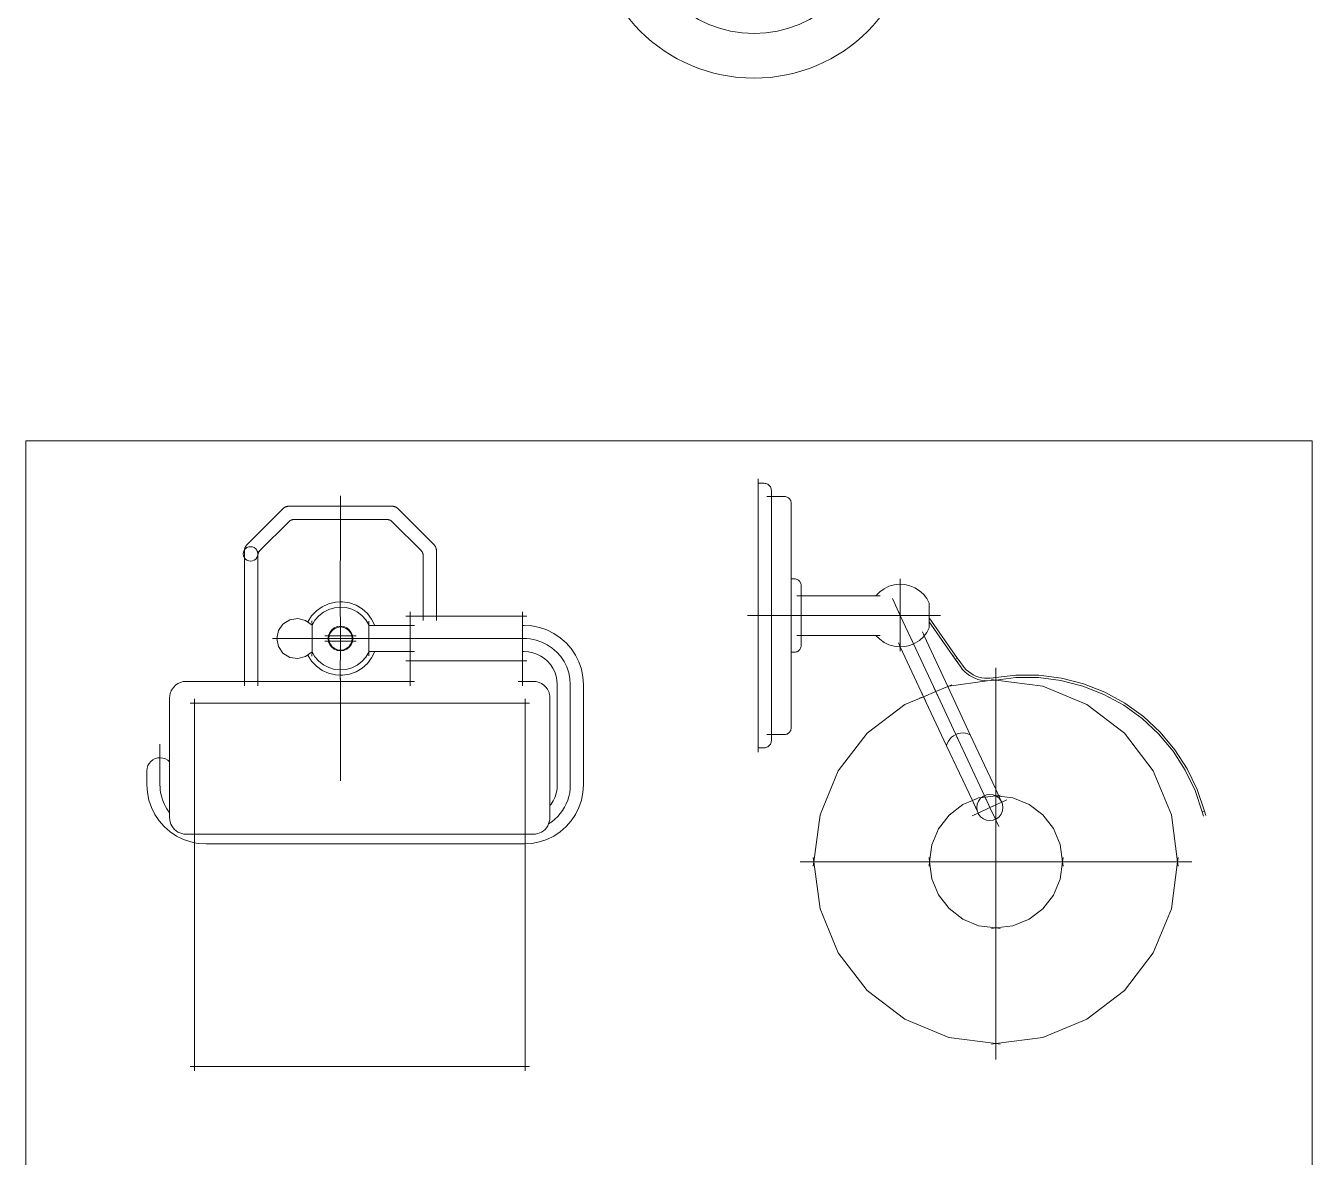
# Model space of a CAD drawing. Header units: inches. Extents: x 242965 to 445791, y 236206 to 423703.
# Drawn here: x 386287 to 387151, y 363849 to 364608 of the extents above; entities that cross this region are included whole.
import ezdxf

# ---------------------------------------------------------------- set-up
doc = ezdxf.new("R2010")
doc.units = ezdxf.units.IN
doc.header["$MEASUREMENT"] = 0
for name, color, linetype, lineweight in [('2', 181, 'Continuous', 20), ('8', 253, 'Continuous', 20), ('9', 251, 'Continuous', 13)]:
    doc.layers.add(name, color=color, linetype=linetype, lineweight=lineweight)

# ---------------------------------------------------------------- blocks, each defined once
blk = doc.blocks.new('A$C52562464')
for radius in [54, 39]:
    blk.add_arc((106.75, 54), radius, 180, 0)
blk = doc.blocks.new('CUON GIAY-MD')
at = {"layer": '8'}
for p, q in [((405741.43, -37043.28), (405741.43, -37050.22)), ((405703.04, -37051.65), (405678.52, -37076.18)), ((405703.28, -37051.43), (405703.04, -37051.65)), ((405703.52, -37051.23), (405703.28, -37051.43)), ((405703.78, -37051.05), (405703.52, -37051.23)), ((405704.05, -37050.88), (405703.78, -37051.05)), ((405704.34, -37050.73), (405704.05, -37050.88)), ((405704.63, -37050.6), (405704.34, -37050.73)), ((405704.93, -37050.48), (405704.63, -37050.6)), ((405705.23, -37050.39), (405704.93, -37050.48)), ((405705.54, -37050.32), (405705.23, -37050.39)), ((405705.86, -37050.27), (405705.54, -37050.32)), ((405706.18, -37050.23), (405705.86, -37050.27)), ((405706.5, -37050.22), (405706.18, -37050.23)), ((405741.43, -37050.22), (405706.5, -37050.22)), ((405738.51, -37050.22), (405741.43, -37050.22)), ((405741.43, -37047.3), (405741.43, -37050.22)), ((405741.43, -37050.22), (405741.43, -37059.1)), ((405744.35, -37050.22), (405741.43, -37050.22)), ((405741.43, -37053.14), (405741.43, -37050.22)), ((405741.43, -37050.22), (405776.36, -37050.22)), ((405776.68, -37050.23), (405776.36, -37050.22)), ((405776.99, -37050.27), (405776.68, -37050.23)), ((405777.31, -37050.32), (405776.99, -37050.27)), ((405777.62, -37050.39), (405777.31, -37050.32)), ((405777.93, -37050.48), (405777.62, -37050.39)), ((405778.23, -37050.6), (405777.93, -37050.48)), ((405778.52, -37050.73), (405778.23, -37050.6)), ((405778.8, -37050.88), (405778.52, -37050.73)), ((405779.07, -37051.05), (405778.8, -37050.88)), ((405779.33, -37051.23), (405779.07, -37051.05)), ((405779.58, -37051.43), (405779.33, -37051.23)), ((405779.81, -37051.65), (405779.58, -37051.43)), ((405779.81, -37051.65), (405804.33, -37076.18)), ((405706.72, -37060.53), (405687.4, -37079.85)), ((405706.95, -37060.31), (405706.72, -37060.53)), ((405707.2, -37060.11), (405706.95, -37060.31)), ((405707.46, -37059.92), (405707.2, -37060.11)), ((405707.73, -37059.75), (405707.46, -37059.92)), ((405708.01, -37059.6), (405707.73, -37059.75)), ((405708.3, -37059.47), (405708.01, -37059.6)), ((405708.6, -37059.36), (405708.3, -37059.47)), ((405708.91, -37059.26), (405708.6, -37059.36)), ((405709.22, -37059.19), (405708.91, -37059.26)), ((405709.53, -37059.14), (405709.22, -37059.19)), ((405709.85, -37059.11), (405709.53, -37059.14)), ((405710.17, -37059.1), (405709.85, -37059.11)), ((405710.17, -37059.1), (405741.43, -37059.1)), ((405738.51, -37059.1), (405741.43, -37059.1)), ((405741.43, -37059.1), (405741.31, -37114.44)), ((405741.43, -37056.18), (405741.43, -37059.1)), ((405741.43, -37062.02), (405741.43, -37059.1)), ((405744.35, -37059.1), (405741.43, -37059.1)), ((405772.68, -37059.1), (405741.43, -37059.1)), ((405773, -37059.11), (405772.68, -37059.1)), ((405773.32, -37059.14), (405773, -37059.11)), ((405773.63, -37059.19), (405773.32, -37059.14)), ((405773.95, -37059.26), (405773.63, -37059.19)), ((405774.25, -37059.36), (405773.95, -37059.26)), ((405774.55, -37059.47), (405774.25, -37059.36)), ((405774.84, -37059.6), (405774.55, -37059.47)), ((405775.12, -37059.75), (405774.84, -37059.6)), ((405775.39, -37059.92), (405775.12, -37059.75)), ((405775.65, -37060.11), (405775.39, -37059.92)), ((405775.9, -37060.31), (405775.65, -37060.11)), ((405776.13, -37060.53), (405775.9, -37060.31)), ((405776.13, -37060.53), (405795.46, -37079.85)), ((405676.37, -37080.94), (405676.2, -37082.2)), ((405676.86, -37079.76), (405676.37, -37080.94)), ((405677.09, -37079.63), (405676.86, -37079.76)), ((405677.1, -37079.31), (405677.09, -37079.63)), ((405677.09, -37084.95), (405677.09, -37079.63)), ((405677.63, -37078.75), (405677.1, -37079.31)), ((405677.13, -37078.99), (405677.1, -37079.31)), ((405677.18, -37078.68), (405677.13, -37078.99)), ((405677.26, -37078.37), (405677.18, -37078.68)), ((405677.35, -37078.06), (405677.26, -37078.37)), ((405677.46, -37077.76), (405677.35, -37078.06)), ((405677.59, -37077.47), (405677.46, -37077.76)), ((405677.74, -37077.19), (405677.59, -37077.47)), ((405678.64, -37077.97), (405677.63, -37078.75)), ((405677.91, -37076.92), (405677.74, -37077.19)), ((405678.1, -37076.66), (405677.91, -37076.92)), ((405678.3, -37076.41), (405678.1, -37076.66)), ((405678.52, -37076.18), (405678.3, -37076.41)), ((405679.82, -37077.49), (405678.64, -37077.97)), ((405681.08, -37077.32), (405679.82, -37077.49)), ((405682.35, -37077.49), (405681.08, -37077.32)), ((405683.52, -37077.97), (405682.35, -37077.49)), ((405684.53, -37078.75), (405683.52, -37077.97)), ((405685.31, -37079.76), (405684.53, -37078.75)), ((405685.8, -37080.94), (405685.31, -37079.76)), ((405686.13, -37082.04), (405685.8, -37080.94)), ((405685.96, -37080.38), (405685.96, -37083.3)), ((405686.22, -37081.73), (405686.13, -37082.04)), ((405686.34, -37081.43), (405686.22, -37081.73)), ((405686.47, -37081.14), (405686.34, -37081.43)), ((405686.62, -37080.86), (405686.47, -37081.14)), ((405686.79, -37080.59), (405686.62, -37080.86)), ((405686.98, -37080.33), (405686.79, -37080.59)), ((405687.18, -37080.08), (405686.98, -37080.33)), ((405687.4, -37079.85), (405687.18, -37080.08)), ((405795.68, -37080.09), (405795.46, -37079.85)), ((405795.88, -37080.33), (405795.68, -37080.09)), ((405796.07, -37080.59), (405795.88, -37080.33)), ((405796.23, -37080.86), (405796.07, -37080.59)), ((405796.39, -37081.15), (405796.23, -37080.86)), ((405796.52, -37081.44), (405796.39, -37081.15)), ((405796.63, -37081.74), (405796.52, -37081.44)), ((405796.72, -37082.04), (405796.63, -37081.74)), ((405804.55, -37076.41), (405804.33, -37076.18)), ((405804.75, -37076.66), (405804.55, -37076.41)), ((405804.94, -37076.92), (405804.75, -37076.66)), ((405805.11, -37077.19), (405804.94, -37076.92)), ((405805.26, -37077.47), (405805.11, -37077.19)), ((405805.39, -37077.76), (405805.26, -37077.47)), ((405805.5, -37078.06), (405805.39, -37077.76)), ((405805.6, -37078.37), (405805.5, -37078.06)), ((405805.67, -37078.68), (405805.6, -37078.37)), ((405805.72, -37078.99), (405805.67, -37078.68)), ((405805.75, -37079.31), (405805.72, -37078.99)), ((405805.76, -37079.63), (405805.75, -37079.31)), ((405805.76, -37123.97), (405805.76, -37079.63)), ((405676.2, -37082.2), (405676.37, -37083.46)), ((405676.37, -37083.46), (405676.86, -37084.64)), ((405676.86, -37084.64), (405677.09, -37084.95)), ((405677.09, -37138.96), (405677.09, -37084.95)), ((405677.09, -37084.95), (405677.63, -37085.65)), ((405677.63, -37085.65), (405678.64, -37086.43)), ((405678.64, -37086.43), (405679.82, -37086.92)), ((405679.82, -37086.92), (405681.08, -37087.08)), ((405681.08, -37087.08), (405682.35, -37086.92)), ((405682.35, -37086.92), (405683.52, -37086.43)), ((405683.52, -37086.43), (405684.53, -37085.65)), ((405684.53, -37085.65), (405685.31, -37084.64)), ((405685.31, -37084.64), (405685.8, -37083.46)), ((405685.8, -37083.46), (405685.96, -37083.3)), ((405685.96, -37083.3), (405685.97, -37082.98)), ((405685.96, -37138.96), (405685.96, -37083.3)), ((405685.97, -37082.98), (405686.01, -37082.67)), ((405686.01, -37082.67), (405686.06, -37082.35)), ((405686.06, -37082.35), (405686.13, -37082.04)), ((405796.79, -37082.35), (405796.72, -37082.04)), ((405796.85, -37082.67), (405796.79, -37082.35)), ((405796.88, -37082.98), (405796.85, -37082.67)), ((405796.89, -37083.3), (405796.88, -37082.98)), ((405796.89, -37123.97), (405796.89, -37083.3)), ((405733.48, -37115.66), (405729.18, -37117.61)), ((405738.07, -37114.57), (405733.48, -37115.66)), ((405741.31, -37114.44), (405738.07, -37114.57)), ((405741.28, -37114.97), (405741.31, -37117.89)), ((405742.78, -37114.38), (405741.31, -37114.44)), ((405741.31, -37117.36), (405741.31, -37114.44)), ((405741.31, -37114.44), (405741.31, -37117.89)), ((405747.45, -37115.09), (405742.78, -37114.38)), ((405751.89, -37116.68), (405747.45, -37115.09)), ((405722.07, -37123.75), (405719.53, -37127.72)), ((405725.33, -37120.34), (405722.07, -37123.75)), ((405726.92, -37123.68), (405724.32, -37126.66)), ((405729.18, -37117.61), (405725.33, -37120.34)), ((405730.04, -37121.23), (405726.92, -37123.68)), ((405733.56, -37119.41), (405730.04, -37121.23)), ((405737.36, -37118.29), (405733.56, -37119.41)), ((405741.31, -37117.89), (405737.36, -37118.29)), ((405741.31, -37117.89), (405741.43, -37130.65)), ((405745.25, -37118.24), (405741.31, -37117.89)), ((405749.07, -37119.33), (405745.25, -37118.24)), ((405752.61, -37121.1), (405749.07, -37119.33)), ((405755.95, -37119.09), (405751.89, -37116.68)), ((405755.75, -37123.51), (405752.61, -37121.1)), ((405758.39, -37126.47), (405755.75, -37123.51)), ((405759.48, -37122.22), (405755.95, -37119.09)), ((405762.34, -37125.97), (405759.48, -37122.22)), ((405785.22, -37123.97), (405788.14, -37123.97)), ((405788.14, -37121.04), (405788.14, -37123.97)), ((405788.14, -37130.2), (405788.14, -37123.97)), ((405788.14, -37123.97), (405796.89, -37123.97)), ((405793.97, -37123.97), (405796.89, -37123.97)), ((405796.89, -37123.97), (405805.76, -37123.97)), ((405796.89, -37126.89), (405796.89, -37123.97)), ((405799.81, -37123.97), (405796.89, -37123.97)), ((405802.84, -37123.97), (405805.76, -37123.97)), ((405808.68, -37123.97), (405805.76, -37123.97)), ((405805.76, -37123.97), (405863.57, -37123.97)), ((405805.76, -37126.89), (405805.76, -37123.97)), ((405863.57, -37121.04), (405863.57, -37123.97)), ((405866.49, -37123.97), (405863.57, -37123.97)), ((405863.57, -37130.2), (405863.57, -37123.97)), ((405702.84, -37129.22), (405699.76, -37133.66)), ((405707.42, -37126.34), (405702.84, -37129.22)), ((405712.77, -37125.49), (405707.42, -37126.34)), ((405718.01, -37126.81), (405712.77, -37125.49)), ((405722.32, -37130.08), (405718.01, -37126.81)), ((405722.28, -37127.16), (405722.32, -37130.08)), ((405724.32, -37126.66), (405722.32, -37130.08)), ((405722.32, -37130.08), (405722.42, -37138.96)), ((405735.55, -37133.09), (405734.23, -37134.81)), ((405735.94, -37133.47), (405734.7, -37135.08)), ((405737.27, -37131.76), (405735.55, -37133.09)), ((405737.54, -37132.24), (405735.94, -37133.47)), ((405739.28, -37130.93), (405737.27, -37131.76)), ((405739.42, -37131.46), (405737.54, -37132.24)), ((405741.43, -37130.65), (405739.28, -37130.93)), ((405741.43, -37131.2), (405739.42, -37131.46)), ((405741.43, -37128.28), (405741.43, -37131.2)), ((405741.43, -37130.65), (405741.43, -37131.2)), ((405741.45, -37133.57), (405741.43, -37130.65)), ((405743.58, -37130.93), (405741.43, -37130.65)), ((405741.43, -37131.2), (405741.43, -37137.19)), ((405743.44, -37131.46), (405741.43, -37131.2)), ((405745.31, -37132.24), (405743.44, -37131.46)), ((405745.58, -37131.76), (405743.58, -37130.93)), ((405746.92, -37133.47), (405745.31, -37132.24)), ((405747.3, -37133.09), (405745.58, -37131.76)), ((405748.15, -37135.08), (405746.92, -37133.47)), ((405748.63, -37134.81), (405747.3, -37133.09)), ((405760.43, -37129.87), (405758.39, -37126.47)), ((405760.43, -37127.28), (405760.43, -37130.2)), ((405760.43, -37129.87), (405760.43, -37130.2)), ((405760.43, -37130.2), (405764.43, -37130.2)), ((405760.43, -37130.2), (405760.43, -37138.96)), ((405761.51, -37130.2), (405764.43, -37130.2)), ((405764.43, -37130.2), (405762.34, -37125.97)), ((405764.43, -37130.2), (405788.14, -37130.2)), ((405788.14, -37127.28), (405788.14, -37130.2)), ((405788.14, -37133.12), (405788.14, -37130.2)), ((405791.07, -37130.2), (405788.14, -37130.2)), ((405788.14, -37138.96), (405788.14, -37130.2)), ((405863.57, -37127.28), (405863.57, -37130.2)), ((405863.57, -37133.12), (405863.57, -37130.2)), ((405863.57, -37130.2), (405864.69, -37130.2)), ((405863.57, -37138.96), (405863.57, -37130.2)), ((405869.87, -37130.54), (405864.69, -37130.2)), ((405874.96, -37131.55), (405869.87, -37130.54)), ((405879.88, -37133.22), (405874.96, -37131.55)), ((405884.54, -37135.52), (405879.88, -37133.22)), ((405677.09, -37138.96), (405677.09, -37167.71)), ((405685.96, -37167.71), (405685.96, -37138.96)), ((405695.76, -37138.96), (405698.68, -37138.96)), ((405699.76, -37133.66), (405698.68, -37138.96)), ((405698.68, -37138.96), (405722.42, -37138.96)), ((405698.68, -37138.96), (405699.76, -37144.26)), ((405719.5, -37138.96), (405722.42, -37138.96)), ((405722.32, -37147.84), (405722.42, -37138.96)), ((405722.45, -37136.04), (405722.42, -37138.96)), ((405722.42, -37138.96), (405733.11, -37138.96)), ((405725.34, -37138.96), (405722.42, -37138.96)), ((405722.45, -37141.88), (405722.42, -37138.96)), ((405730.74, -37138.96), (405733.66, -37138.96)), ((405730.95, -37137.19), (405733.87, -37137.19)), ((405730.95, -37140.74), (405733.87, -37140.74)), ((405733.4, -37136.81), (405733.11, -37138.96)), ((405733.11, -37138.96), (405733.66, -37138.96)), ((405736.04, -37138.96), (405733.11, -37138.96)), ((405733.11, -37138.96), (405733.4, -37141.11)), ((405734.23, -37134.81), (405733.4, -37136.81)), ((405733.4, -37141.11), (405734.23, -37143.12)), ((405733.87, -37137.19), (405733.66, -37138.96)), ((405733.66, -37138.96), (405741.43, -37138.96)), ((405733.66, -37138.96), (405733.87, -37140.74)), ((405733.93, -37136.95), (405733.87, -37137.19)), ((405733.87, -37137.19), (405741.43, -37137.19)), ((405733.87, -37140.74), (405733.93, -37140.97)), ((405733.87, -37140.74), (405741.43, -37140.74)), ((405734.7, -37135.08), (405733.93, -37136.95)), ((405733.93, -37140.97), (405734.7, -37142.85)), ((405738.51, -37137.19), (405741.43, -37137.19)), ((405738.51, -37138.96), (405741.43, -37138.96)), ((405738.51, -37140.74), (405741.43, -37140.74)), ((405741.43, -37140.11), (405741.43, -37137.19)), ((405744.35, -37137.19), (405741.43, -37137.19)), ((405741.43, -37137.19), (405741.43, -37138.96)), ((405741.43, -37137.19), (405748.99, -37137.19)), ((405741.43, -37137.82), (405741.43, -37140.74)), ((405744.35, -37138.96), (405741.43, -37138.96)), ((405741.43, -37138.96), (405749.19, -37138.96)), ((405741.43, -37138.96), (405741.43, -37140.74)), ((405744.35, -37140.74), (405741.43, -37140.74)), ((405741.43, -37140.74), (405741.43, -37146.73)), ((405741.43, -37140.74), (405748.99, -37140.74)), ((405746.82, -37138.96), (405749.74, -37138.96)), ((405748.93, -37136.95), (405748.15, -37135.08)), ((405748.15, -37142.85), (405748.93, -37140.97)), ((405749.46, -37136.81), (405748.63, -37134.81)), ((405748.63, -37143.12), (405749.46, -37141.11)), ((405748.99, -37137.19), (405748.93, -37136.95)), ((405748.93, -37140.97), (405748.99, -37140.74)), ((405749.19, -37138.96), (405748.99, -37137.19)), ((405751.91, -37137.19), (405748.99, -37137.19)), ((405748.99, -37140.74), (405749.19, -37138.96)), ((405751.91, -37140.74), (405748.99, -37140.74)), ((405749.19, -37138.96), (405749.74, -37138.96)), ((405752.11, -37138.96), (405749.19, -37138.96)), ((405749.74, -37138.96), (405749.46, -37136.81)), ((405749.46, -37141.11), (405749.74, -37138.96)), ((405749.74, -37138.96), (405760.43, -37138.96)), ((405757.51, -37138.96), (405760.43, -37138.96)), ((405760.43, -37136.04), (405760.43, -37138.96)), ((405763.35, -37138.96), (405760.43, -37138.96)), ((405760.43, -37141.88), (405760.43, -37138.96)), ((405760.43, -37138.96), (405788.14, -37138.96)), ((405760.43, -37138.96), (405760.43, -37147.73)), ((405785.22, -37138.96), (405788.14, -37138.96)), ((405788.14, -37136.04), (405788.14, -37138.96)), ((405788.14, -37147.73), (405788.14, -37138.96)), ((405791.07, -37138.96), (405788.14, -37138.96)), ((405788.14, -37141.88), (405788.14, -37138.96)), ((405788.14, -37138.96), (405863.57, -37138.96)), ((405863.57, -37136.04), (405863.57, -37138.96)), ((405863.57, -37147.73), (405863.57, -37138.96)), ((405863.57, -37138.96), (405864.69, -37138.96)), ((405863.57, -37141.88), (405863.57, -37138.96)), ((405866.49, -37138.96), (405863.57, -37138.96)), ((405868.72, -37139.23), (405864.69, -37138.96)), ((405872.7, -37140.02), (405868.72, -37139.23)), ((405876.53, -37141.32), (405872.7, -37140.02)), ((405880.16, -37143.11), (405876.53, -37141.32)), ((405888.86, -37138.41), (405884.54, -37135.52)), ((405892.77, -37141.83), (405888.86, -37138.41)), ((405896.19, -37145.74), (405892.77, -37141.83)), ((405699.76, -37144.26), (405702.84, -37148.71)), ((405702.84, -37148.71), (405707.42, -37151.59)), ((405718.01, -37151.12), (405722.32, -37147.84)), ((405719.53, -37150.21), (405722.07, -37154.18)), ((405722.28, -37150.76), (405722.32, -37147.84)), ((405722.32, -37147.84), (405724.32, -37151.26)), ((405734.23, -37143.12), (405735.55, -37144.84)), ((405734.7, -37142.85), (405735.94, -37144.45)), ((405735.55, -37144.84), (405737.27, -37146.16)), ((405735.94, -37144.45), (405737.54, -37145.69)), ((405737.27, -37146.16), (405739.28, -37146.99)), ((405737.54, -37145.69), (405739.42, -37146.46)), ((405739.28, -37146.99), (405741.43, -37147.28)), ((405739.42, -37146.46), (405741.43, -37146.73)), ((405741.43, -37147.28), (405741.31, -37160.03)), ((405741.45, -37144.35), (405741.43, -37147.28)), ((405741.43, -37146.73), (405743.44, -37146.46)), ((405741.43, -37146.73), (405741.43, -37147.28)), ((405741.43, -37149.65), (405741.43, -37146.73)), ((405741.43, -37147.28), (405743.58, -37146.99)), ((405743.44, -37146.46), (405745.31, -37145.69)), ((405743.58, -37146.99), (405745.58, -37146.16)), ((405745.31, -37145.69), (405746.92, -37144.45)), ((405745.58, -37146.16), (405747.3, -37144.84)), ((405746.92, -37144.45), (405748.15, -37142.85)), ((405747.3, -37144.84), (405748.63, -37143.12)), ((405758.39, -37151.46), (405760.43, -37148.06)), ((405760.43, -37147.73), (405760.43, -37148.06)), ((405760.43, -37147.73), (405764.43, -37147.73)), ((405760.43, -37150.65), (405760.43, -37147.73)), ((405761.51, -37147.73), (405764.43, -37147.73)), ((405762.34, -37151.95), (405764.43, -37147.73)), ((405764.43, -37147.73), (405788.14, -37147.73)), ((405788.14, -37144.8), (405788.14, -37147.73)), ((405788.14, -37150.65), (405788.14, -37147.73)), ((405791.07, -37147.73), (405788.14, -37147.73)), ((405788.14, -37153.96), (405788.14, -37147.73)), ((405863.57, -37144.8), (405863.57, -37147.73)), ((405863.57, -37150.65), (405863.57, -37147.73)), ((405863.57, -37153.96), (405863.57, -37147.73)), ((405863.57, -37147.73), (405864.69, -37147.73)), ((405867.58, -37147.92), (405864.69, -37147.73)), ((405870.43, -37148.48), (405867.58, -37147.92)), ((405873.18, -37149.41), (405870.43, -37148.48)), ((405875.78, -37150.7), (405873.18, -37149.41)), ((405878.19, -37152.31), (405875.78, -37150.7)), ((405883.53, -37145.36), (405880.16, -37143.11)), ((405886.57, -37148.03), (405883.53, -37145.36)), ((405889.24, -37151.07), (405886.57, -37148.03)), ((405899.08, -37150.06), (405896.19, -37145.74)), ((405901.37, -37154.71), (405899.08, -37150.06)), ((405707.42, -37151.59), (405712.77, -37152.44)), ((405712.77, -37152.44), (405718.01, -37151.12)), ((405722.07, -37154.18), (405725.33, -37157.59)), ((405724.32, -37151.26), (405726.92, -37154.25)), ((405725.33, -37157.59), (405729.18, -37160.32)), ((405726.92, -37154.25), (405730.04, -37156.69)), ((405730.04, -37156.69), (405733.56, -37158.51)), ((405733.56, -37158.51), (405737.36, -37159.64)), ((405745.25, -37159.68), (405749.07, -37158.6)), ((405749.07, -37158.6), (405752.61, -37156.82)), ((405751.89, -37161.25), (405755.95, -37158.84)), ((405752.61, -37156.82), (405755.75, -37154.41)), ((405755.75, -37154.41), (405758.39, -37151.46)), ((405755.95, -37158.84), (405759.48, -37155.7)), ((405759.48, -37155.7), (405762.34, -37151.95)), ((405785.22, -37153.96), (405788.14, -37153.96)), ((405788.14, -37151.04), (405788.14, -37153.96)), ((405788.14, -37156.88), (405788.14, -37153.96)), ((405788.14, -37153.96), (405863.57, -37153.96)), ((405788.14, -37167.71), (405788.14, -37153.96)), ((405863.57, -37151.04), (405863.57, -37153.96)), ((405863.57, -37156.88), (405863.57, -37153.96)), ((405866.49, -37153.96), (405863.57, -37153.96)), ((405863.57, -37167.71), (405863.57, -37153.96)), ((405880.37, -37154.22), (405878.19, -37152.31)), ((405882.29, -37156.41), (405880.37, -37154.22)), ((405883.9, -37158.82), (405882.29, -37156.41)), ((405885.18, -37161.42), (405883.9, -37158.82)), ((405891.49, -37154.44), (405889.24, -37151.07)), ((405893.28, -37158.07), (405891.49, -37154.44)), ((405894.58, -37161.9), (405893.28, -37158.07)), ((405903.04, -37159.63), (405901.37, -37154.71)), ((405634.07, -37168.38), (405635.94, -37167.88)), ((405635.94, -37167.88), (405637.87, -37167.71)), ((405637.87, -37167.71), (405677.09, -37167.71)), ((405674.17, -37167.71), (405677.09, -37167.71)), ((405677.09, -37167.71), (405685.96, -37167.71)), ((405677.09, -37170.63), (405677.09, -37167.71)), ((405680.01, -37167.71), (405677.09, -37167.71)), ((405683.04, -37167.71), (405685.96, -37167.71)), ((405685.96, -37167.71), (405741.32, -37167.71)), ((405688.89, -37167.71), (405685.96, -37167.71)), ((405685.96, -37170.63), (405685.96, -37167.71)), ((405729.18, -37160.32), (405733.48, -37162.26)), ((405733.48, -37162.26), (405738.07, -37163.35)), ((405737.36, -37159.64), (405741.31, -37160.03)), ((405738.07, -37163.35), (405741.31, -37163.48)), ((405738.4, -37167.71), (405741.32, -37167.71)), ((405741.28, -37162.95), (405741.31, -37160.03)), ((405741.31, -37160.03), (405745.25, -37159.68)), ((405741.31, -37160.03), (405741.31, -37163.48)), ((405741.31, -37163.48), (405741.32, -37167.71)), ((405741.31, -37163.48), (405742.78, -37163.54)), ((405741.31, -37164.79), (405741.32, -37167.71)), ((405744.24, -37167.71), (405741.32, -37167.71)), ((405741.32, -37167.71), (405788.14, -37167.71)), ((405741.32, -37167.71), (405741.34, -37182.28)), ((405742.78, -37163.54), (405747.45, -37162.83)), ((405747.45, -37162.83), (405751.89, -37161.25)), ((405788.14, -37170.63), (405788.14, -37167.71)), ((405791.07, -37167.71), (405788.14, -37167.71)), ((405860.65, -37167.71), (405863.57, -37167.71)), ((405863.57, -37170.63), (405863.57, -37167.71)), ((405863.57, -37167.71), (405870.82, -37167.71)), ((405870.82, -37167.71), (405872.75, -37167.88)), ((405872.75, -37167.88), (405874.62, -37168.38)), ((405886.11, -37164.17), (405885.18, -37161.42)), ((405886.68, -37167.02), (405886.11, -37164.17)), ((405886.87, -37169.91), (405886.68, -37167.02)), ((405895.37, -37165.87), (405894.58, -37161.9)), ((405895.63, -37169.91), (405895.37, -37165.87)), ((405904.06, -37164.73), (405903.04, -37159.63)), ((405904.4, -37169.91), (405904.06, -37164.73)), ((405627.07, -37176.27), (405626.97, -37176.77)), ((405627.2, -37175.78), (405627.07, -37176.27)), ((405627.35, -37175.29), (405627.2, -37175.78)), ((405627.52, -37174.81), (405627.35, -37175.29)), ((405627.72, -37174.34), (405627.52, -37174.81)), ((405627.93, -37173.88), (405627.72, -37174.34)), ((405628.17, -37173.43), (405627.93, -37173.88)), ((405628.43, -37172.99), (405628.17, -37173.43)), ((405628.43, -37172.99), (405629.5, -37171.53)), ((405629.5, -37171.53), (405630.81, -37170.25)), ((405630.81, -37170.25), (405632.33, -37169.19)), ((405632.33, -37169.19), (405634.07, -37168.38)), ((405874.62, -37168.38), (405876.36, -37169.19)), ((405876.36, -37169.19), (405877.88, -37170.25)), ((405877.88, -37170.25), (405879.19, -37171.53)), ((405879.19, -37171.53), (405880.26, -37172.99)), ((405880.26, -37172.99), (405880.52, -37173.43)), ((405880.52, -37173.43), (405880.76, -37173.88)), ((405880.76, -37173.88), (405880.97, -37174.34)), ((405880.97, -37174.34), (405881.17, -37174.81)), ((405881.17, -37174.81), (405881.34, -37175.29)), ((405881.34, -37175.29), (405881.49, -37175.78)), ((405881.49, -37175.78), (405881.62, -37176.27)), ((405881.62, -37176.27), (405881.72, -37176.77)), ((405886.87, -37169.91), (405886.87, -37237.15)), ((405895.63, -37169.91), (405895.63, -37237.15)), ((405904.4, -37169.91), (405904.4, -37237.15)), ((405626.79, -37178.29), (405626.78, -37178.8)), ((405626.78, -37221.78), (405626.78, -37178.8)), ((405626.83, -37177.78), (405626.79, -37178.29)), ((405626.89, -37177.28), (405626.83, -37177.78)), ((405626.97, -37176.77), (405626.89, -37177.28)), ((405640.5, -37182.28), (405643.42, -37182.28)), ((405643.42, -37179.36), (405643.42, -37182.28)), ((405643.42, -37182.28), (405741.34, -37182.28)), ((405643.42, -37270.31), (405643.42, -37182.28)), ((405738.42, -37182.28), (405741.34, -37182.28)), ((405741.34, -37179.36), (405741.34, -37182.28)), ((405744.26, -37182.28), (405741.34, -37182.28)), ((405741.34, -37182.28), (405741.43, -37234.42)), ((405741.34, -37182.28), (405865.27, -37182.28)), ((405741.35, -37185.2), (405741.34, -37182.28)), ((405865.27, -37179.36), (405865.27, -37182.28)), ((405868.19, -37182.28), (405865.27, -37182.28)), ((405865.27, -37270.31), (405865.27, -37182.28)), ((405881.72, -37176.77), (405881.8, -37177.28)), ((405881.8, -37177.28), (405881.86, -37177.78)), ((405881.86, -37177.78), (405881.9, -37178.29)), ((405881.9, -37178.29), (405881.91, -37178.8)), ((405881.91, -37251.14), (405881.91, -37178.8)), ((405620.32, -37209.83), (405620.32, -37218.96)), ((405617.15, -37219.53), (405615.59, -37220.33)), ((405618.83, -37219.07), (405617.15, -37219.53)), ((405620.32, -37218.96), (405618.83, -37219.07)), ((405620.32, -37216.04), (405620.32, -37218.96)), ((405620.58, -37218.94), (405620.32, -37218.96)), ((405620.32, -37221.88), (405620.32, -37218.96)), ((405620.32, -37218.96), (405620.32, -37237.12)), ((405622.31, -37219.17), (405620.58, -37218.94)), ((405623.97, -37219.73), (405622.31, -37219.17)), ((405625.48, -37220.62), (405623.97, -37219.73)), ((405626.78, -37218.86), (405626.78, -37221.78)), ((405611.73, -37225.96), (405611.56, -37227.7)), ((405611.56, -37227.7), (405611.56, -37237.15)), ((405612.25, -37224.29), (405611.73, -37225.96)), ((405613.09, -37222.75), (405612.25, -37224.29)), ((405614.21, -37221.42), (405613.09, -37222.75)), ((405615.59, -37220.33), (405614.21, -37221.42)), ((405626.78, -37221.78), (405625.48, -37220.62)), ((405626.78, -37224.71), (405626.78, -37221.78)), ((405626.78, -37256.08), (405626.78, -37221.78)), ((405620.32, -37237.12), (405620.36, -37238.82)), ((405611.56, -37237.15), (405611.9, -37242.34)), ((405611.9, -37242.34), (405612.91, -37247.43)), ((405620.36, -37238.82), (405620.5, -37240.51)), ((405620.5, -37240.51), (405620.73, -37242.2)), ((405620.73, -37242.2), (405621.06, -37243.87)), ((405621.06, -37243.87), (405621.47, -37245.52)), ((405621.47, -37245.52), (405621.97, -37247.14)), ((405884.62, -37246.9), (405885.14, -37245.75)), ((405885.14, -37245.75), (405885.59, -37244.57)), ((405885.59, -37244.57), (405885.98, -37243.37)), ((405885.98, -37243.37), (405886.3, -37242.15)), ((405886.3, -37242.15), (405886.55, -37240.92)), ((405886.55, -37240.92), (405886.73, -37239.67)), ((405886.73, -37239.67), (405886.83, -37238.41)), ((405886.83, -37238.41), (405886.87, -37237.15)), ((405893.89, -37247.4), (405894.65, -37244.9)), ((405894.65, -37244.9), (405895.19, -37242.35)), ((405895.19, -37242.35), (405895.52, -37239.76)), ((405895.52, -37239.76), (405895.63, -37237.15)), ((405903.04, -37247.43), (405904.06, -37242.34)), ((405904.06, -37242.34), (405904.4, -37237.15)), ((405612.91, -37247.43), (405614.58, -37252.35)), ((405614.58, -37252.35), (405616.88, -37257.01)), ((405621.97, -37247.14), (405622.57, -37248.73)), ((405622.57, -37248.73), (405623.25, -37250.29)), ((405623.25, -37250.29), (405624.01, -37251.81)), ((405624.01, -37251.81), (405624.86, -37253.28)), ((405624.86, -37253.28), (405625.78, -37254.71)), ((405881.91, -37251.14), (405882.67, -37250.14)), ((405881.91, -37259.19), (405881.91, -37251.14)), ((405882.67, -37250.14), (405883.38, -37249.09)), ((405883.38, -37249.09), (405884.03, -37248.01)), ((405884.03, -37248.01), (405884.62, -37246.9)), ((405888.85, -37256.49), (405890.39, -37254.38)), ((405890.39, -37254.38), (405891.75, -37252.15)), ((405891.75, -37252.15), (405892.92, -37249.82)), ((405892.92, -37249.82), (405893.89, -37247.4)), ((405899.08, -37257.01), (405901.37, -37252.35)), ((405901.37, -37252.35), (405903.04, -37247.43)), ((405616.88, -37257.01), (405619.76, -37261.33)), ((405619.76, -37261.33), (405623.19, -37265.23)), ((405625.78, -37254.71), (405626.78, -37256.08)), ((405626.78, -37259.22), (405626.78, -37256.08)), ((405626.78, -37259.22), (405626.88, -37260.67)), ((405626.88, -37260.67), (405627.16, -37262.09)), ((405627.16, -37262.09), (405627.63, -37263.46)), ((405881.07, -37263.44), (405883.24, -37261.92)), ((405881.07, -37263.44), (405881.54, -37262.07)), ((405881.54, -37262.07), (405881.82, -37260.64)), ((405881.82, -37260.64), (405881.91, -37259.19)), ((405883.24, -37261.92), (405885.26, -37260.27)), ((405885.26, -37260.27), (405887.14, -37258.45)), ((405887.14, -37258.45), (405888.85, -37256.49)), ((405892.77, -37265.23), (405896.19, -37261.33)), ((405896.19, -37261.33), (405899.08, -37257.01)), ((405623.19, -37265.23), (405627.09, -37268.66)), ((405627.09, -37268.66), (405631.41, -37271.54)), ((405627.63, -37263.46), (405628.27, -37264.76)), ((405628.27, -37264.76), (405629.07, -37265.97)), ((405629.07, -37265.97), (405630.03, -37267.06)), ((405630.03, -37267.06), (405631.12, -37268.02)), ((405631.12, -37268.02), (405632.33, -37268.82)), ((405631.41, -37271.54), (405636.07, -37273.84)), ((405632.33, -37268.82), (405633.63, -37269.46)), ((405633.63, -37269.46), (405635, -37269.93)), ((405635, -37269.93), (405636.43, -37270.21)), ((405636.43, -37270.21), (405637.87, -37270.31)), ((405637.87, -37270.31), (405643.42, -37270.31)), ((405640.5, -37270.31), (405643.42, -37270.31)), ((405643.42, -37270.31), (405865.27, -37270.31)), ((405643.42, -37275.99), (405643.42, -37270.31)), ((405643.42, -37273.23), (405643.42, -37270.31)), ((405865.27, -37267.39), (405865.27, -37270.31)), ((405868.19, -37270.31), (405865.27, -37270.31)), ((405865.27, -37276.83), (405865.27, -37270.31)), ((405865.27, -37270.31), (405870.82, -37270.31)), ((405865.27, -37273.23), (405865.27, -37270.31)), ((405870.82, -37270.31), (405872.27, -37270.21)), ((405872.27, -37270.21), (405873.69, -37269.93)), ((405873.69, -37269.93), (405875.07, -37269.46)), ((405875.07, -37269.46), (405876.37, -37268.82)), ((405876.37, -37268.82), (405877.58, -37268.01)), ((405877.58, -37268.01), (405878.67, -37267.05)), ((405878.67, -37267.05), (405879.62, -37265.96)), ((405879.62, -37265.96), (405880.43, -37264.75)), ((405879.88, -37273.84), (405884.54, -37271.54)), ((405880.43, -37264.75), (405881.07, -37263.44)), ((405884.54, -37271.54), (405888.86, -37268.66)), ((405888.86, -37268.66), (405892.77, -37265.23)), ((405636.07, -37273.84), (405640.99, -37275.51)), ((405640.99, -37275.51), (405643.42, -37275.99)), ((405643.42, -37273.07), (405643.42, -37275.99)), ((405643.42, -37426.31), (405643.42, -37275.99)), ((405643.42, -37275.99), (405646.08, -37276.52)), ((405646.08, -37276.52), (405651.27, -37276.86)), ((405651.27, -37276.86), (405864.69, -37276.86)), ((405864.69, -37276.86), (405865.27, -37276.83)), ((405865.27, -37273.9), (405865.27, -37276.83)), ((405865.27, -37276.83), (405869.87, -37276.52)), ((405865.27, -37426.31), (405865.27, -37276.83)), ((405865.27, -37279.75), (405865.27, -37276.83)), ((405869.87, -37276.52), (405874.96, -37275.51)), ((405874.96, -37275.51), (405879.88, -37273.84)), ((405640.5, -37426.31), (405643.42, -37426.31)), ((405643.42, -37426.31), (405865.27, -37426.31)), ((405643.42, -37429.23), (405643.42, -37426.31)), ((405868.19, -37426.31), (405865.27, -37426.31)), ((405865.27, -37429.23), (405865.27, -37426.31))]:
    blk.add_line(p, q, dxfattribs=at)
blk = doc.blocks.new('CUON GIAY-MC')
at = {"layer": '8'}
for p, q in [((406305.81, -36858.02), (406305.81, -36860.94)), ((406305.81, -36860.94), (406309.81, -36860.94)), ((406305.81, -36949.68), (406305.81, -36860.94)), ((406310.44, -36860.98), (406309.81, -36860.94)), ((406311.07, -36861.11), (406310.44, -36860.98)), ((406311.67, -36861.31), (406311.07, -36861.11)), ((406312.25, -36861.6), (406311.67, -36861.31)), ((406312.78, -36861.95), (406312.25, -36861.6)), ((406313.26, -36862.37), (406312.78, -36861.95)), ((406313.68, -36862.85), (406313.26, -36862.37)), ((406314.03, -36863.38), (406313.68, -36862.85)), ((406314.31, -36863.95), (406314.03, -36863.38)), ((406314.52, -36864.56), (406314.31, -36863.95)), ((406314.64, -36865.19), (406314.52, -36864.56)), ((406314.69, -36865.82), (406314.64, -36865.19)), ((406314.69, -36869.82), (406314.69, -36865.82)), ((406311.76, -36869.82), (406314.69, -36869.82)), ((406314.69, -36866.89), (406314.69, -36869.82)), ((406314.69, -36949.68), (406314.69, -36869.82)), ((406314.69, -36869.82), (406323.56, -36869.82)), ((406324.14, -36869.85), (406323.56, -36869.82)), ((406324.71, -36869.97), (406324.14, -36869.85)), ((406325.26, -36870.15), (406324.71, -36869.97)), ((406325.78, -36870.41), (406325.26, -36870.15)), ((406326.26, -36870.73), (406325.78, -36870.41)), ((406326.7, -36871.12), (406326.26, -36870.73)), ((406327.08, -36871.55), (406326.7, -36871.12)), ((406327.4, -36872.03), (406327.08, -36871.55)), ((406327.66, -36872.55), (406327.4, -36872.03)), ((406327.85, -36873.1), (406327.66, -36872.55)), ((406327.96, -36873.67), (406327.85, -36873.1)), ((406328, -36874.25), (406327.96, -36873.67)), ((406328, -36925.06), (406328, -36874.25)), ((406328, -36922.14), (406328, -36925.06)), ((406328, -36937.56), (406328, -36925.06)), ((406328, -36927.98), (406328, -36925.06)), ((406328, -36925.06), (406330.21, -36925.07)), ((406330.79, -36925.1), (406330.21, -36925.07)), ((406331.36, -36925.22), (406330.79, -36925.1)), ((406331.91, -36925.41), (406331.36, -36925.22)), ((406332.43, -36925.66), (406331.91, -36925.41)), ((406332.91, -36925.99), (406332.43, -36925.66)), ((406333.35, -36926.37), (406332.91, -36925.99)), ((406333.73, -36926.81), (406333.35, -36926.37)), ((406401.21, -36928.65), (406401.21, -36925.14)), ((406401.21, -36925.73), (406401.21, -36928.65)), ((406334.05, -36927.29), (406333.73, -36926.81)), ((406334.31, -36927.81), (406334.05, -36927.29)), ((406334.49, -36928.36), (406334.31, -36927.81)), ((406334.61, -36928.93), (406334.49, -36928.36)), ((406334.64, -36929.51), (406334.61, -36928.93)), ((406334.65, -36936.36), (406334.64, -36929.51)), ((406334.65, -36933.44), (406334.65, -36936.36)), ((406387.38, -36933.78), (406384.87, -36936.37)), ((406390.3, -36931.65), (406387.38, -36933.78)), ((406393.54, -36930.05), (406390.3, -36931.65)), ((406397, -36929.03), (406393.54, -36930.05)), ((406400.59, -36928.62), (406397, -36929.03)), ((406401.21, -36928.65), (406400.59, -36928.62)), ((406404.19, -36928.82), (406401.21, -36928.65)), ((406401.21, -36949.7), (406401.21, -36928.65)), ((406407.71, -36929.64), (406404.19, -36928.82)), ((406411.03, -36931.04), (406407.71, -36929.64)), ((406414.07, -36932.99), (406411.03, -36931.04)), ((406416.73, -36935.43), (406414.07, -36932.99)), ((406328, -36949.68), (406328, -36937.56)), ((406331.73, -36936.36), (406334.65, -36936.36)), ((406334.65, -36939.28), (406334.65, -36936.36)), ((406334.65, -36949.68), (406334.65, -36936.36)), ((406334.65, -36936.36), (406384.87, -36936.37)), ((406387.79, -36936.37), (406384.87, -36936.37)), ((406395.88, -36938.26), (406401.21, -36949.7)), ((406418.93, -36938.29), (406416.73, -36935.43)), ((406420.62, -36941.48), (406418.93, -36938.29)), ((406420.62, -36941.48), (406420.62, -36949.68)), ((406298.65, -36949.68), (406305.81, -36949.68)), ((406302.89, -36949.68), (406305.81, -36949.68)), ((406305.81, -36946.76), (406305.81, -36949.68)), ((406305.81, -37038.42), (406305.81, -36949.68)), ((406308.73, -36949.68), (406305.81, -36949.68)), ((406305.81, -36952.6), (406305.81, -36949.68)), ((406305.81, -36949.68), (406314.69, -36949.68)), ((406311.76, -36949.68), (406314.69, -36949.68)), ((406314.69, -36946.76), (406314.69, -36949.68)), ((406314.69, -36949.68), (406314.69, -37029.55)), ((406314.69, -36949.68), (406328, -36949.68)), ((406314.69, -36952.6), (406314.69, -36949.68)), ((406317.61, -36949.68), (406314.69, -36949.68)), ((406325.08, -36949.68), (406328, -36949.68)), ((406328, -36946.76), (406328, -36949.68)), ((406328, -36952.6), (406328, -36949.68)), ((406328, -36949.68), (406334.65, -36949.68)), ((406330.92, -36949.68), (406328, -36949.68)), ((406328, -36961.78), (406328, -36949.68)), ((406331.73, -36949.68), (406334.65, -36949.68)), ((406334.65, -36946.76), (406334.65, -36949.68)), ((406334.65, -36949.68), (406334.65, -36962.99)), ((406334.65, -36949.68), (406401.21, -36949.7)), ((406337.57, -36949.68), (406334.65, -36949.68)), ((406334.65, -36952.6), (406334.65, -36949.68)), ((406398.29, -36949.7), (406401.21, -36949.7)), ((406399.97, -36947.05), (406401.21, -36949.7)), ((406401.21, -36946.77), (406401.21, -36949.7)), ((406401.21, -36949.7), (406420.62, -36949.68)), ((406404.13, -36949.7), (406401.21, -36949.7)), ((406402.44, -36952.34), (406401.21, -36949.7)), ((406401.21, -36970.75), (406401.21, -36949.7)), ((406401.21, -36949.7), (406410.07, -36968.73)), ((406401.21, -36952.62), (406401.21, -36949.7)), ((406417.7, -36949.68), (406420.62, -36949.68)), ((406420.62, -36952.6), (406420.62, -36949.68)), ((406423.54, -36949.68), (406420.62, -36949.68)), ((406420.62, -36949.68), (406420.62, -36951.26)), ((406420.62, -36949.68), (406428.08, -36949.68)), ((406420.62, -36951.26), (406439.64, -36978.43)), ((406420.62, -36951.26), (406420.62, -36954)), ((406334.65, -36960.06), (406334.65, -36962.99)), ((406416.01, -36960.7), (406417.25, -36963.35)), ((406418.93, -36961.07), (406420.62, -36957.88)), ((406420.62, -36954), (406438.02, -36978.86)), ((406420.62, -36954), (406420.62, -36957.88)), ((406328, -36961.78), (406328, -36974.3)), ((406331.73, -36962.99), (406334.65, -36962.99)), ((406334.65, -36962.99), (406384.87, -36962.99)), ((406334.65, -36965.91), (406334.65, -36962.99)), ((406334.65, -36962.99), (406334.65, -36969.86)), ((406387.79, -36962.99), (406384.87, -36962.99)), ((406384.87, -36962.99), (406387.38, -36965.58)), ((406387.38, -36965.58), (406390.29, -36967.71)), ((406390.29, -36967.71), (406393.53, -36969.31)), ((406393.53, -36969.31), (406396.99, -36970.33)), ((406399.97, -36968.11), (406401.21, -36970.75)), ((406407.7, -36969.73), (406410.07, -36968.73)), ((406408.84, -36966.08), (406410.07, -36968.73)), ((406410.07, -36968.73), (406411.03, -36968.32)), ((406410.07, -36968.73), (406424.99, -37000.75)), ((406411.3, -36971.38), (406410.07, -36968.73)), ((406411.03, -36968.32), (406414.07, -36966.37)), ((406414.07, -36966.37), (406416.73, -36963.93)), ((406416.73, -36963.93), (406417.25, -36963.35)), ((406417.25, -36963.35), (406418.93, -36961.07)), ((406417.25, -36963.35), (406433.12, -36997.38)), ((406328, -36971.38), (406328, -36974.3)), ((406328, -36974.3), (406330.22, -36974.3)), ((406328, -36974.3), (406328, -37025.11)), ((406328, -36977.22), (406328, -36974.3)), ((406330.22, -36974.3), (406330.79, -36974.26)), ((406330.79, -36974.26), (406331.36, -36974.15)), ((406331.36, -36974.15), (406331.91, -36973.96)), ((406331.91, -36973.96), (406332.43, -36973.71)), ((406332.43, -36973.71), (406332.92, -36973.38)), ((406332.92, -36973.38), (406333.35, -36973)), ((406333.35, -36973), (406333.74, -36972.56)), ((406333.74, -36972.56), (406334.06, -36972.08)), ((406334.06, -36972.08), (406334.31, -36971.56)), ((406334.31, -36971.56), (406334.5, -36971.01)), ((406334.5, -36971.01), (406334.61, -36970.44)), ((406334.61, -36970.44), (406334.65, -36969.86)), ((406396.99, -36970.33), (406400.58, -36970.74)), ((406400.58, -36970.74), (406401.21, -36970.75)), ((406401.21, -36970.75), (406404.19, -36970.54)), ((406401.21, -36970.75), (406416.82, -37004.14)), ((406401.21, -36973.67), (406401.21, -36970.75)), ((406401.21, -36973.68), (406401.21, -36970.75)), ((406404.19, -36970.54), (406407.7, -36969.73)), ((406436.35, -36976.47), (406438.02, -36978.86)), ((406438.02, -36978.86), (406439.64, -36978.43)), ((406439.7, -36981.25), (406438.02, -36978.86)), ((406438.02, -36978.86), (406441.55, -36983.89)), ((406439.64, -36978.43), (406442.87, -36983.03)), ((406441.32, -36980.82), (406439.64, -36978.43)), ((406441.55, -36983.89), (406442.82, -36985.59)), ((406442.82, -36985.59), (406444.25, -36987.16)), ((406442.87, -36983.03), (406444.07, -36984.59)), ((406444.07, -36984.59), (406445.42, -36986.02)), ((406445.42, -36986.02), (406446.89, -36987.32)), ((406465.26, -36991.26), (406465.26, -36984.77)), ((406431.89, -36994.74), (406433.12, -36997.38)), ((406459.56, -36993.44), (406433.68, -36997.15)), ((406444.25, -36987.16), (406445.83, -36988.57)), ((406445.83, -36988.57), (406447.54, -36989.83)), ((406446.89, -36987.32), (406448.48, -36988.47)), ((406447.54, -36989.83), (406449.36, -36990.91)), ((406448.48, -36988.47), (406450.18, -36989.46)), ((406449.36, -36990.91), (406451.28, -36991.82)), ((406450.18, -36989.46), (406451.96, -36990.29)), ((406451.28, -36991.82), (406453.28, -36992.53)), ((406451.96, -36990.29), (406453.82, -36990.95)), ((406453.28, -36992.53), (406455.34, -36993.04)), ((406453.82, -36990.95), (406455.72, -36991.42)), ((406455.34, -36993.04), (406457.44, -36993.34)), ((406455.72, -36991.42), (406457.67, -36991.71)), ((406457.44, -36993.34), (406459.56, -36993.44)), ((406457.67, -36991.71), (406459.63, -36991.82)), ((406461.68, -36993.34), (406459.56, -36993.44)), ((406459.63, -36991.82), (406461.59, -36991.74)), ((406461.59, -36991.74), (406463.54, -36991.47)), ((406463.78, -36993.03), (406461.68, -36993.34)), ((406462.36, -36991.61), (406465.26, -36991.26)), ((406462.36, -36992.61), (406465.26, -36992.99)), ((406462.36, -36993.38), (406465.26, -36992.99)), ((406465.26, -36991.26), (406463.54, -36991.47)), ((406465.26, -36992.99), (406463.78, -36993.03)), ((406478.78, -36989.63), (406465.26, -36991.26)), ((406465.26, -36990.07), (406465.26, -36992.99)), ((406478.83, -36991.21), (406465.26, -36992.99)), ((406465.26, -36992.99), (406465.26, -36991.26)), ((406465.26, -36994.18), (406465.26, -36991.26)), ((406496.84, -36997.15), (406465.26, -36992.99)), ((406465.26, -37066.31), (406465.26, -36992.99)), ((406494.13, -36989.69), (406478.78, -36989.63)), ((406493.99, -36991.27), (406478.83, -36991.21)), ((406509.02, -36993.2), (406493.99, -36991.27)), ((406509.35, -36991.66), (406494.13, -36989.69)), ((406523.7, -36996.99), (406509.02, -36993.2)), ((406524.21, -36995.49), (406509.35, -36991.66)), ((406415.58, -37001.49), (406416.82, -37004.14)), ((406424.99, -37000.75), (406416.82, -37004.14)), ((406419.52, -37003.02), (406416.82, -37004.14)), ((406422.29, -37001.87), (406424.99, -37000.75)), ((406423.75, -36998.11), (406424.99, -37000.75)), ((406433.12, -36997.38), (406424.99, -37000.75)), ((406427.69, -36999.64), (406424.99, -37000.75)), ((406426.22, -37003.4), (406424.99, -37000.75)), ((406424.99, -37000.75), (406438.37, -37029.49)), ((406435.82, -36996.27), (406433.12, -36997.38)), ((406433.68, -36997.15), (406433.12, -36997.38)), ((406434.35, -37000.03), (406433.12, -36997.38)), ((406433.12, -36997.38), (406448.17, -37029.66)), ((406526.27, -37009.34), (406496.84, -36997.15)), ((406537.8, -37002.57), (406523.7, -36996.99)), ((406538.48, -37001.14), (406524.21, -36995.49)), ((406551.09, -37009.86), (406537.8, -37002.57)), ((406551.94, -37008.52), (406538.48, -37001.14)), ((406404.25, -37009.34), (406378.98, -37028.73)), ((406416.82, -37004.14), (406404.25, -37009.34)), ((406414.12, -37005.25), (406416.82, -37004.14)), ((406418.06, -37006.78), (406416.82, -37004.14)), ((406416.82, -37004.14), (406432.26, -37037.16)), ((406551.54, -37028.73), (406526.27, -37009.34)), ((406563.38, -37018.73), (406551.09, -37009.86)), ((406564.38, -37017.51), (406551.94, -37008.52)), ((406574.47, -37029.07), (406563.38, -37018.73)), ((406575.62, -37027.97), (406564.38, -37017.51)), ((406311.76, -37029.55), (406314.69, -37029.55)), ((406314.69, -37029.55), (406314.69, -37033.53)), ((406314.69, -37032.47), (406314.69, -37029.55)), ((406314.69, -37029.55), (406323.56, -37029.55)), ((406323.56, -37029.55), (406324.14, -37029.51)), ((406324.14, -37029.51), (406324.71, -37029.4)), ((406324.71, -37029.4), (406325.26, -37029.21)), ((406325.26, -37029.21), (406325.78, -37028.95)), ((406325.78, -37028.95), (406326.26, -37028.63)), ((406326.26, -37028.63), (406326.7, -37028.25)), ((406326.7, -37028.25), (406327.08, -37027.81)), ((406327.08, -37027.81), (406327.4, -37027.33)), ((406327.4, -37027.33), (406327.66, -37026.81)), ((406327.66, -37026.81), (406327.85, -37026.26)), ((406327.85, -37026.26), (406327.96, -37025.69)), ((406327.96, -37025.69), (406328, -37025.11)), ((406378.98, -37028.73), (406359.59, -37054)), ((406438.37, -37029.49), (406436.9, -37030.33)), ((406437.13, -37026.84), (406438.37, -37029.49)), ((406439.95, -37028.89), (406438.37, -37029.49)), ((406438.37, -37029.49), (406457.62, -37070.69)), ((406439.6, -37032.14), (406438.37, -37029.49)), ((406441.6, -37028.53), (406439.95, -37028.89)), ((406443.29, -37028.43), (406441.6, -37028.53)), ((406444.97, -37028.59), (406443.29, -37028.43)), ((406446.61, -37029), (406444.97, -37028.59)), ((406448.17, -37029.66), (406446.61, -37029)), ((406448.17, -37029.66), (406465.26, -37066.31)), ((406570.93, -37054), (406551.54, -37028.73)), ((406584.2, -37040.69), (406574.47, -37029.07)), ((406585.46, -37039.74), (406575.62, -37027.97)), ((406305.81, -37038.42), (406309.8, -37038.42)), ((406305.81, -37041.34), (406305.81, -37038.42)), ((406309.8, -37038.42), (406310.44, -37038.38)), ((406310.44, -37038.38), (406311.07, -37038.25)), ((406311.07, -37038.25), (406311.67, -37038.05)), ((406311.67, -37038.05), (406312.25, -37037.77)), ((406312.25, -37037.77), (406312.78, -37037.41)), ((406312.78, -37037.41), (406313.26, -37036.99)), ((406313.26, -37036.99), (406313.68, -37036.51)), ((406313.68, -37036.51), (406314.03, -37035.98)), ((406314.03, -37035.98), (406314.32, -37035.4)), ((406314.32, -37035.4), (406314.52, -37034.8)), ((406314.52, -37034.8), (406314.65, -37034.17)), ((406314.65, -37034.17), (406314.69, -37033.53)), ((406432.75, -37035.54), (406432.26, -37037.16)), ((406432.26, -37037.16), (406449.57, -37073.9)), ((406433.48, -37034.01), (406432.75, -37035.54)), ((406434.43, -37032.61), (406433.48, -37034.01)), ((406435.58, -37031.38), (406434.43, -37032.61)), ((406436.9, -37030.33), (406435.58, -37031.38)), ((406592.41, -37053.44), (406584.2, -37040.69)), ((406593.78, -37052.64), (406585.46, -37039.74)), ((406359.59, -37054), (406347.4, -37083.43)), ((406583.12, -37083.43), (406570.93, -37054)), ((406598.98, -37067.1), (406592.41, -37053.44)), ((406600.43, -37066.48), (406593.78, -37052.64)), ((406448.33, -37071.25), (406449.57, -37073.9)), ((406453.78, -37072.15), (406449.57, -37073.9)), ((406452.27, -37072.78), (406449.57, -37073.9)), ((406455.11, -37072.37), (406453.72, -37074.18)), ((406455.72, -37071.9), (406453.78, -37072.15)), ((406455.72, -37071.9), (406455.11, -37072.37)), ((406455.14, -37071.97), (406458.04, -37071.59)), ((406456.92, -37070.97), (406455.72, -37071.9)), ((406458.04, -37071.59), (406455.72, -37071.9)), ((406456.8, -37068.95), (406458.04, -37071.59)), ((406457.62, -37070.69), (406456.92, -37070.97)), ((406459.04, -37070.1), (406457.62, -37070.69)), ((406458.85, -37073.33), (406457.62, -37070.69)), ((406457.62, -37070.69), (406458.04, -37071.59)), ((406465.26, -37070.64), (406458.04, -37071.59)), ((406458.04, -37071.59), (406461.3, -37078.58)), ((406461.3, -37069.8), (406459.04, -37070.1)), ((406463.57, -37070.1), (406461.3, -37069.8)), ((406465.26, -37070.64), (406463.57, -37070.1)), ((406464.5, -37070.55), (406467.4, -37070.91)), ((406465.26, -37070.64), (406465.26, -37066.31)), ((406465.26, -37066.31), (406467.4, -37070.91)), ((406465.26, -37067.72), (406465.26, -37070.64)), ((406468.16, -37070.26), (406465.26, -37070.64)), ((406465.69, -37070.97), (406465.26, -37070.64)), ((406467.4, -37070.91), (406465.26, -37070.64)), ((406465.26, -37076.72), (406465.26, -37070.64)), ((406467.5, -37072.37), (406465.69, -37070.97)), ((406476.82, -37072.07), (406467.4, -37070.91)), ((406467.4, -37070.91), (406469.25, -37074.86)), ((406468.89, -37074.18), (406467.5, -37072.37)), ((406487.62, -37076.45), (406476.82, -37072.07)), ((406603.8, -37081.48), (406598.98, -37067.1)), ((406605.31, -37081.03), (406600.43, -37066.48)), ((406443.08, -37076.59), (406433.89, -37083.64)), ((406449.57, -37073.9), (406443.08, -37076.59)), ((406450.82, -37076.54), (406449.57, -37073.9)), ((406449.57, -37073.9), (406452.84, -37080.83)), ((406452.84, -37076.29), (406452.54, -37078.56)), ((406452.54, -37078.56), (406452.84, -37080.83)), ((406453.72, -37074.18), (406452.84, -37076.29)), ((406452.84, -37080.83), (406453.37, -37082.29)), ((406453.37, -37082.29), (406461.3, -37078.58)), ((406460.06, -37075.93), (406461.3, -37078.58)), ((406461.3, -37078.58), (406465.26, -37076.72)), ((406463.95, -37077.34), (406461.3, -37078.58)), ((406461.3, -37078.58), (406464.98, -37086.45)), ((406462.54, -37081.22), (406461.3, -37078.58)), ((406465.26, -37073.8), (406465.26, -37076.72)), ((406465.26, -37076.72), (406469.25, -37074.86)), ((406465.26, -37086.33), (406465.26, -37076.72)), ((406465.26, -37079.65), (406465.26, -37076.72)), ((406469.25, -37074.86), (406468.89, -37074.18)), ((406468.89, -37082.94), (406469.77, -37080.83)), ((406469.25, -37074.86), (406472.61, -37073.29)), ((406469.77, -37076.29), (406469.25, -37074.86)), ((406470.07, -37078.56), (406469.77, -37076.29)), ((406469.77, -37080.83), (406470.07, -37078.56)), ((406496.9, -37083.49), (406487.62, -37076.45)), ((406603.8, -37081.48), (406605.31, -37081.03)), ((406604.73, -37084.25), (406603.8, -37081.48)), ((406606.24, -37083.8), (406605.31, -37081.03)), ((406347.4, -37083.43), (406343.24, -37115.01)), ((406433.89, -37083.64), (406426.84, -37092.83)), ((406449.39, -37084.12), (406453.37, -37082.29)), ((406450.73, -37083.52), (406453.37, -37082.29)), ((406453.37, -37082.29), (406453.72, -37082.94)), ((406453.72, -37082.94), (406455.11, -37084.76)), ((406455.11, -37084.76), (406456.92, -37086.15)), ((406456.92, -37086.15), (406459.04, -37087.03)), ((406459.04, -37087.03), (406461.3, -37087.33)), ((406461.3, -37087.33), (406463.57, -37087.03)), ((406463.57, -37087.03), (406464.98, -37086.45)), ((406464.98, -37086.45), (406465.26, -37086.33)), ((406466.21, -37089.09), (406464.98, -37086.45)), ((406464.98, -37086.45), (406465.26, -37087.05)), ((406465.26, -37086.33), (406465.69, -37086.15)), ((406465.26, -37087.05), (406465.26, -37086.33)), ((406465.26, -37089.25), (406465.26, -37086.33)), ((406465.26, -37115.01), (406465.26, -37087.05)), ((406465.26, -37087.05), (406467.23, -37091.26)), ((406465.69, -37086.15), (406467.5, -37084.76)), ((406467.5, -37084.76), (406468.89, -37082.94)), ((406504.02, -37092.71), (406496.9, -37083.49)), ((406587.28, -37115.01), (406583.12, -37083.43)), ((406426.84, -37092.83), (406422.4, -37103.53)), ((406508.51, -37103.46), (406504.02, -37092.71)), ((406422.4, -37103.53), (406420.89, -37115.01)), ((406510.04, -37115.01), (406508.51, -37103.46)), ((406333.96, -37115.01), (406343.24, -37115.01)), ((406340.32, -37115.01), (406343.24, -37115.01)), ((406342.86, -37112.12), (406343.24, -37115.01)), ((406342.86, -37117.91), (406343.24, -37115.01)), ((406343.24, -37115.01), (406420.89, -37115.01)), ((406346.16, -37115.01), (406343.24, -37115.01)), ((406343.24, -37115.01), (406347.4, -37146.59)), ((406417.97, -37115.01), (406420.89, -37115.01)), ((406420.51, -37112.12), (406420.89, -37115.01)), ((406420.51, -37117.91), (406420.89, -37115.01)), ((406420.89, -37115.01), (406422.4, -37126.49)), ((406423.81, -37115.01), (406420.89, -37115.01)), ((406420.89, -37115.01), (406465.26, -37115.01)), ((406462.34, -37115.01), (406465.26, -37115.01)), ((406465.26, -37112.09), (406465.26, -37115.01)), ((406468.18, -37115.01), (406465.26, -37115.01)), ((406465.26, -37159.38), (406465.26, -37115.01)), ((406465.26, -37115.01), (406510.04, -37115.01)), ((406465.26, -37117.93), (406465.26, -37115.01)), ((406507.11, -37115.01), (406510.04, -37115.01)), ((406508.51, -37126.56), (406510.04, -37115.01)), ((406510.42, -37112.12), (406510.04, -37115.01)), ((406510.42, -37117.91), (406510.04, -37115.01)), ((406510.04, -37115.01), (406587.28, -37115.01)), ((406512.96, -37115.01), (406510.04, -37115.01)), ((406583.12, -37146.59), (406587.28, -37115.01)), ((406584.36, -37115.01), (406587.28, -37115.01)), ((406587.66, -37112.12), (406587.28, -37115.01)), ((406587.66, -37117.91), (406587.28, -37115.01)), ((406590.2, -37115.01), (406587.28, -37115.01)), ((406587.28, -37115.01), (406596.85, -37115.01)), ((406422.4, -37126.49), (406426.84, -37137.2)), ((406504.02, -37137.31), (406508.51, -37126.56)), ((406426.84, -37137.2), (406433.89, -37146.38)), ((406496.9, -37146.53), (406504.02, -37137.31)), ((406347.4, -37146.59), (406359.59, -37176.02)), ((406433.89, -37146.38), (406443.08, -37153.44)), ((406487.62, -37153.57), (406496.9, -37146.53)), ((406570.93, -37176.02), (406583.12, -37146.59)), ((406443.08, -37153.44), (406453.78, -37157.87)), ((406453.78, -37157.87), (406465.26, -37159.38)), ((406462.36, -37159.74), (406465.26, -37159.38)), ((406465.26, -37156.46), (406465.26, -37159.38)), ((406465.26, -37159.38), (406476.82, -37157.96)), ((406468.16, -37159.76), (406465.26, -37159.38)), ((406465.26, -37237.03), (406465.26, -37159.38)), ((406465.26, -37162.3), (406465.26, -37159.38)), ((406476.82, -37157.96), (406487.62, -37153.57)), ((406359.59, -37176.02), (406378.98, -37201.29)), ((406551.54, -37201.29), (406570.93, -37176.02)), ((406378.98, -37201.29), (406404.25, -37220.68)), ((406526.27, -37220.68), (406551.54, -37201.29)), ((406404.25, -37220.68), (406433.68, -37232.87)), ((406496.84, -37232.87), (406526.27, -37220.68)), ((406433.68, -37232.87), (406465.26, -37237.03)), ((406462.36, -37237.41), (406465.26, -37237.03)), ((406465.26, -37237.03), (406496.84, -37232.87)), ((406465.26, -37234.11), (406465.26, -37237.03)), ((406465.26, -37239.95), (406465.26, -37237.03)), ((406465.26, -37247.76), (406465.26, -37237.03)), ((406468.16, -37237.41), (406465.26, -37237.03))]:
    blk.add_line(p, q, dxfattribs=at)

msp = doc.modelspace()

# ---------------------------------------------------------------- linework, layer by layer
at = {"layer": '2'}
msp.add_lwpolyline([(386287.443, 364329.892), (387150.612, 364329.892), (387150.612, 363564.041), (386287.443, 363564.041)], close=True, dxfattribs=at)

# ---------------------------------------------------------------- block references
at = {"layer": '8'}
for name, p in [('CUON GIAY-MC', (-19526.997, 401162.286)), ('CUON GIAY-MD', (-19242.802, 401336.134))]:
    msp.add_blockref(name, p, dxfattribs=at)
at = {"layer": '9', "xscale": 2, "yscale": 2, "zscale": 2}
msp.add_blockref('A$C52562464', (386562.572, 364573.284), dxfattribs=at)

doc.saveas('drawing.dxf')
